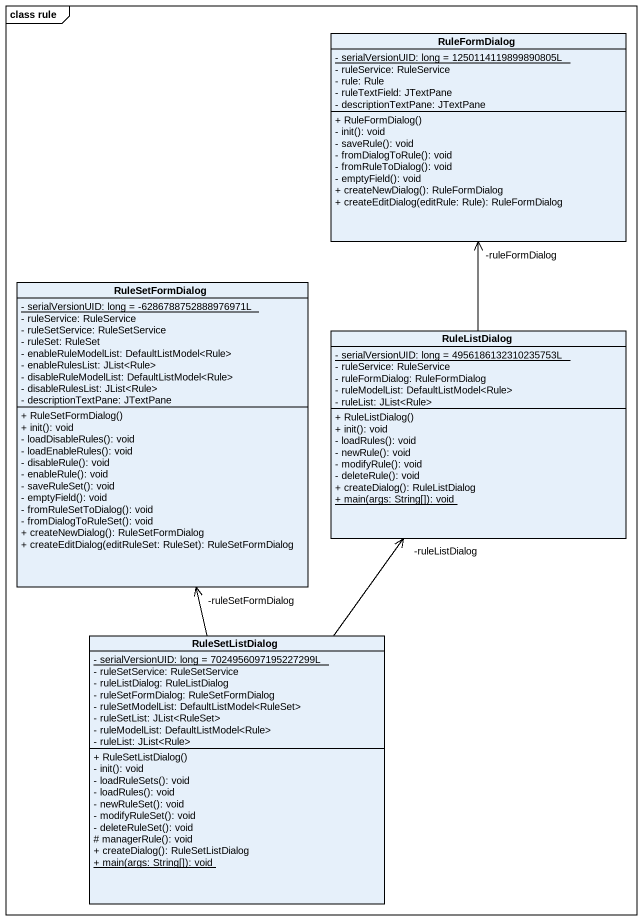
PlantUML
@startuml
mainframe class rule
hide circle
hide empty members
skinparam classAttributeIconSize 0
class RuleFormDialog {
  {static} - serialVersionUID: long = 1250114119899890805L
  - ruleService: RuleService
  - rule: Rule
  - ruleTextField: JTextPane
  - descriptionTextPane: JTextPane
  + RuleFormDialog()
  - init(): void
  - saveRule(): void
  - fromDialogToRule(): void
  - fromRuleToDialog(): void
  - emptyField(): void
  + createNewDialog(): RuleFormDialog
  + createEditDialog(editRule: Rule): RuleFormDialog
}
class RuleSetFormDialog {
  {static} - serialVersionUID: long = -6286788752888976971L
  - ruleService: RuleService
  - ruleSetService: RuleSetService
  - ruleSet: RuleSet
  - enableRuleModelList: DefaultListModel<Rule>
  - enableRulesList: JList<Rule>
  - disableRuleModelList: DefaultListModel<Rule>
  - disableRulesList: JList<Rule>
  - descriptionTextPane: JTextPane
  + RuleSetFormDialog()
  + init(): void
  - loadDisableRules(): void
  - loadEnableRules(): void
  - disableRule(): void
  - enableRule(): void
  - saveRuleSet(): void
  - emptyField(): void
  - fromRuleSetToDialog(): void
  - fromDialogToRuleSet(): void
  + createNewDialog(): RuleSetFormDialog
  + createEditDialog(editRuleSet: RuleSet): RuleSetFormDialog
}
class RuleListDialog {
  {static} - serialVersionUID: long = 4956186132310235753L
  - ruleService: RuleService
  - ruleFormDialog: RuleFormDialog
  - ruleModelList: DefaultListModel<Rule>
  - ruleList: JList<Rule>
  + RuleListDialog()
  + init(): void
  - loadRules(): void
  - newRule(): void
  - modifyRule(): void
  - deleteRule(): void
  + createDialog(): RuleListDialog
  {static} + main(args: String[]): void
}
class RuleSetListDialog {
  {static} - serialVersionUID: long = 7024956097195227299L
  - ruleSetService: RuleSetService
  - ruleListDialog: RuleListDialog
  - ruleSetFormDialog: RuleSetFormDialog
  - ruleSetModelList: DefaultListModel<RuleSet>
  - ruleSetList: JList<RuleSet>
  - ruleModelList: DefaultListModel<Rule>
  - ruleList: JList<Rule>
  + RuleSetListDialog()
  - init(): void
  - loadRuleSets(): void
  - loadRules(): void
  - newRuleSet(): void
  - modifyRuleSet(): void
  - deleteRuleSet(): void
  # managerRule(): void
  + createDialog(): RuleSetListDialog
  {static} + main(args: String[]): void
}
RuleListDialog -up-> "-ruleFormDialog" RuleFormDialog
RuleSetListDialog -up-> "-ruleSetFormDialog" RuleSetFormDialog
RuleSetListDialog -up-> "-ruleListDialog" RuleListDialog
@enduml
